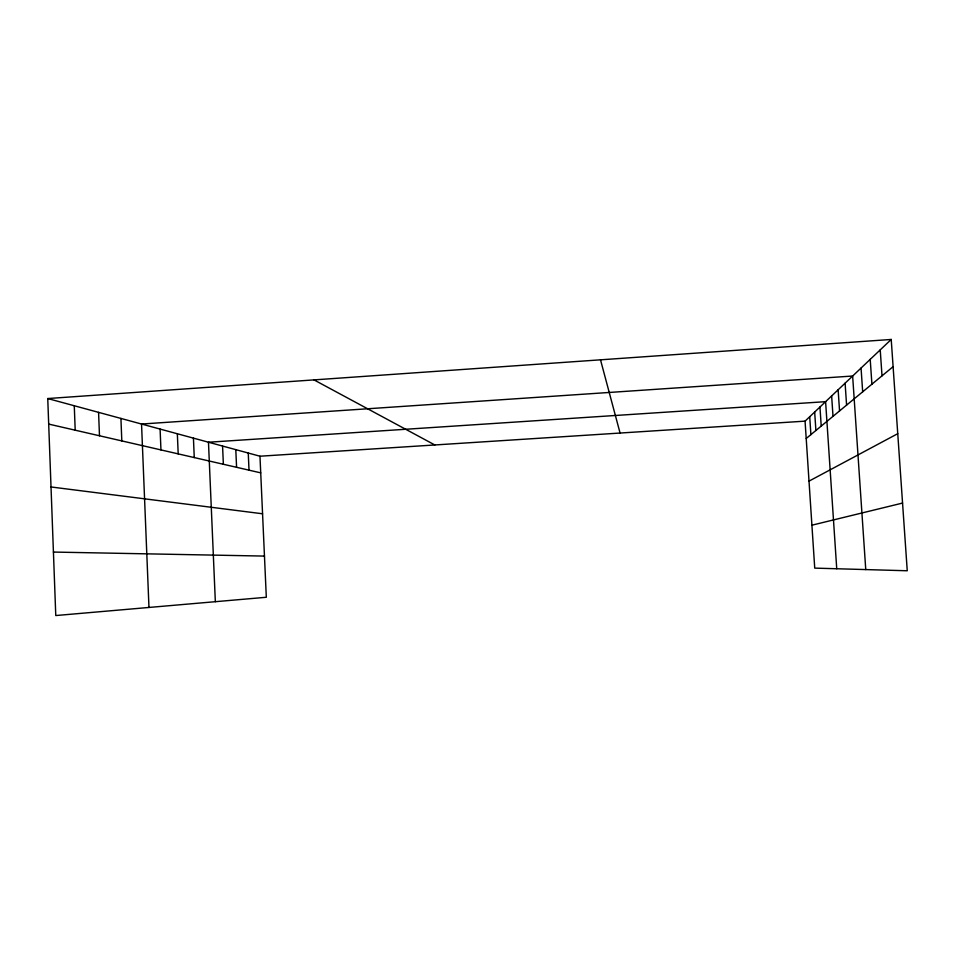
<?xml version="1.0" encoding="UTF-8"?>
<svg xmlns="http://www.w3.org/2000/svg" width="955" height="955" viewBox="0 0 955 955"><rect width="100%" height="100%" fill="white"/><g stroke="black" fill="none" stroke-linecap="round" stroke-linejoin="round"><path stroke-width="1.43" d="M805.065 421.143L891.218 339.455L907.25 570.768L814.734 568.118L805.065 421.143L259.975 456.215L47.75 398.545L55.772 615.545L266.314 597.269L259.975 456.215M806.211 438.488L893.104 366.672M809.016 481.129L897.748 433.677M811.917 525.19L902.559 503.07M47.75 398.545L891.218 339.455M53.42 552.062L264.463 556.085M51.021 486.966L262.565 513.778M48.693 424.092L260.727 472.856M314.004 379.899L434.812 444.958M600.504 359.82L620.07 433.045M880.224 349.876L882.014 375.84M870.208 359.367L871.915 384.185M861.052 368.057L862.675 391.825M865.755 569.574L852.636 376.031L141.543 424.032L148.968 607.452M845.103 383.17L846.584 405.111M838.132 389.795L839.552 410.937M831.638 395.943L833.011 416.344M836.735 568.75L825.598 401.673L208.476 442.225L215.341 601.686M819.951 407.021L821.216 426.085M814.675 412.035L815.892 430.478M809.721 416.726L810.902 434.609M248.252 453.028L249.016 470.17M235.801 449.638L236.577 467.305M222.575 446.045L223.363 464.273M193.435 438.13L194.259 457.576M177.344 433.761L178.191 453.876M160.094 429.07L160.953 449.912M120.927 418.433L121.81 440.912M98.568 412.357L99.487 435.778M74.275 405.756L75.194 430.192"/></g></svg>
